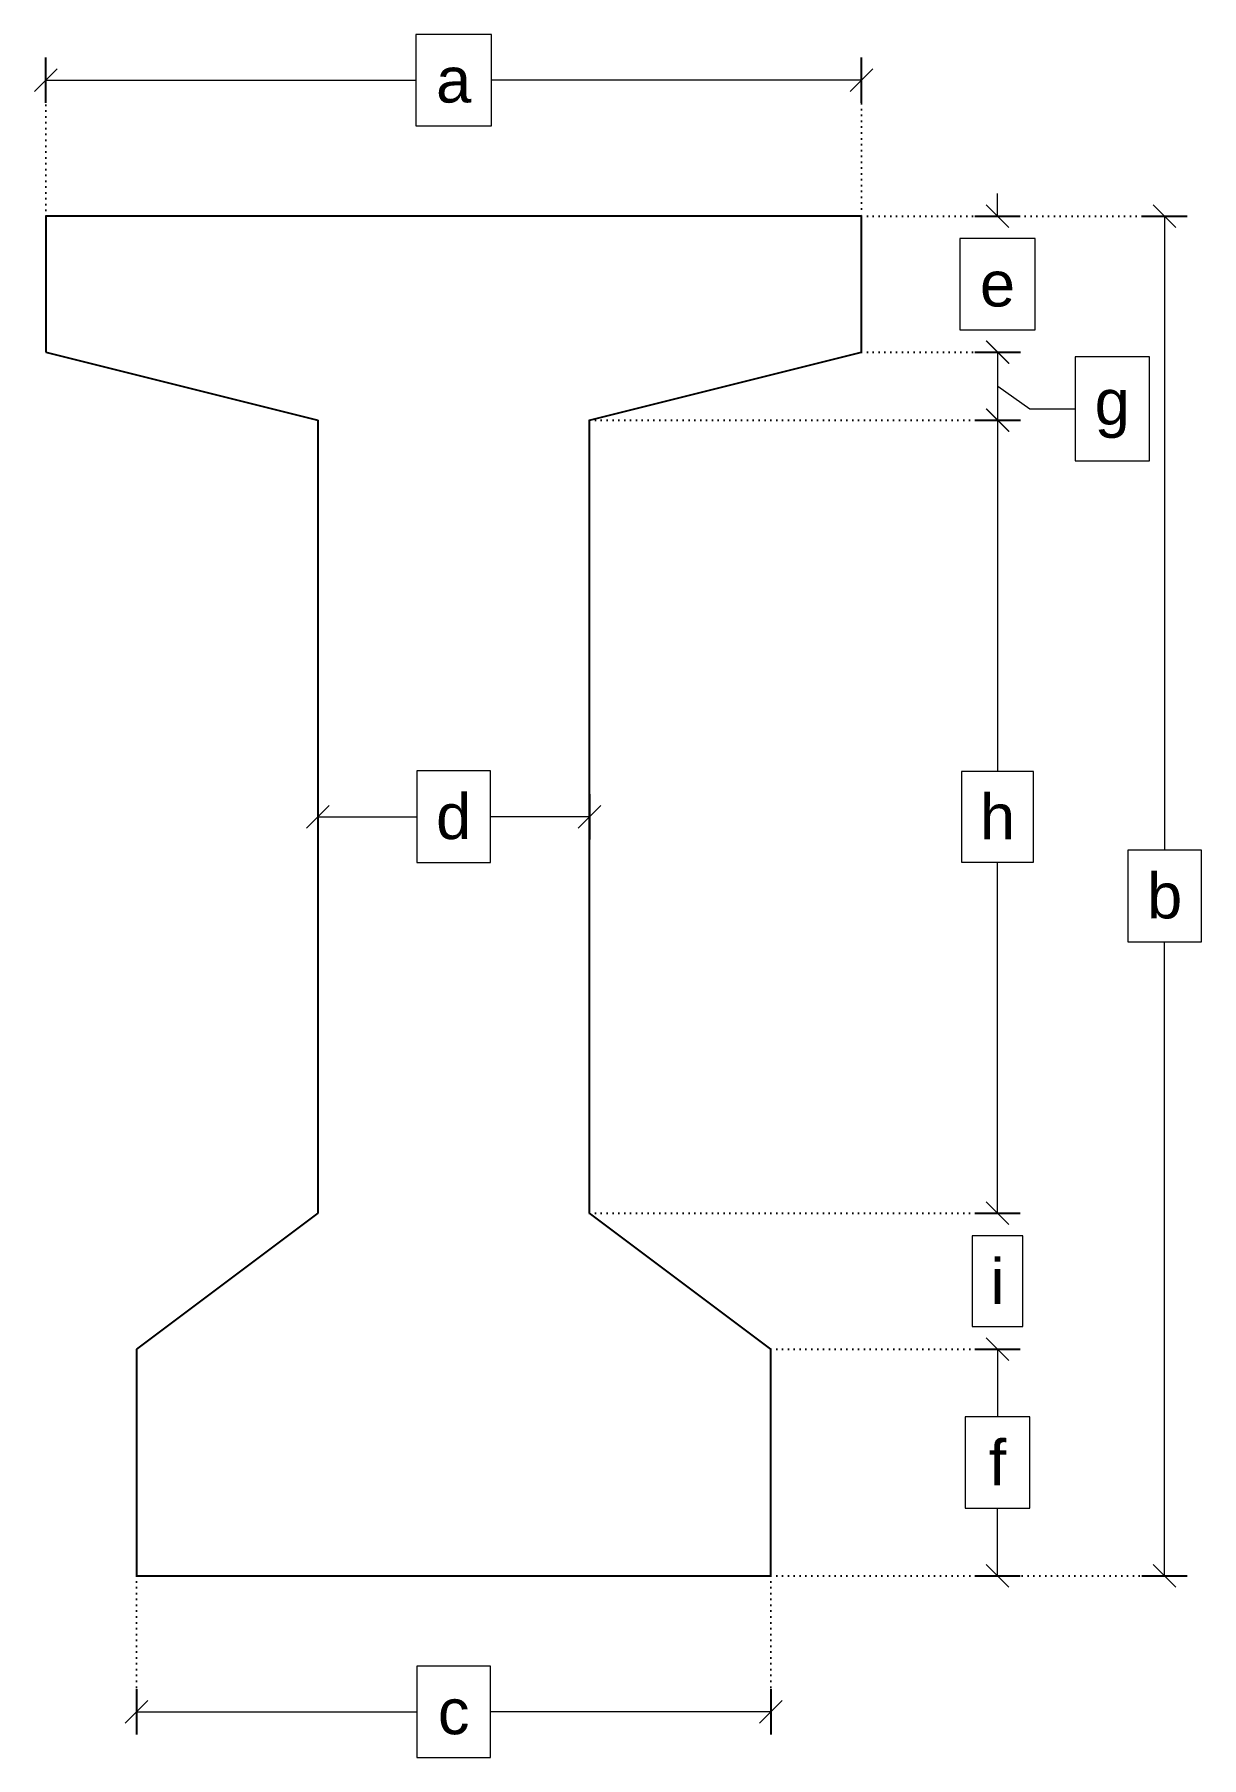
# Model space of a CAD drawing. Header units: millimetres. Extents: x -112 to 1175, y 6661 to 8562.
import ezdxf

# ---------------------------------------------------------------- set-up
doc = ezdxf.new("R2010")
doc.units = ezdxf.units.MM
doc.linetypes.add('DOT', pattern=[6.35, 0, -6.35])
for name, color, linetype in [('CO_DIM', 4, 'Continuous'), ('CO_DOTLINE', 8, 'Continuous'), ('M_GIRDER', 210, 'Continuous')]:
    doc.layers.add(name, color=color, linetype=linetype)
doc.styles.get("Standard").update_dxf_attribs({"font": 'arial.ttf'})
doc.dimstyles.new('1-25 frame', dxfattribs={"dimscale": 25, "dimtxt": 2, "dimasz": 1, "dimexe": 1, "dimexo": 1, "dimgap": -1, "dimtad": 0, "dimtih": 1, "dimtoh": 1, "dimdec": 0, "dimtxsty": 'Standard', "dimblk": 'OBLIQUE', "dimcen": 2.5, "dimclrd": 256, "dimadec": 0, "dimazin": 0, "dimtfac": 1, "dimtdec": 0, "dimtmove": 0, "dimatfit": 3, "dimfxl": 1, "dimfxlon": 1, "dimlwd": 13, "dimarcsym": 0})

# ---------------------------------------------------------------- blocks, each defined once
blk = doc.blocks.new('_Oblique')
at = {"color": 0, "linetype": 'ByBlock', "lineweight": -2}
blk.add_line((-0.5, -0.5), (0.5, 0.5), dxfattribs=at)
blk = doc.blocks.new('*D2')
at = {"layer": 'CO_DIM', "lineweight": 13, "transparency": 16777216}
for p, q in [((390.8, 6761.9), (309.2, 6761.9)), ((309.2, 6761.9), (309.2, 6661)), ((390.8, 6661), (390.8, 6761.9)), ((0, 6711.4), (309.2, 6711.4)), ((700, 6711.4), (390.8, 6711.4)), ((309.2, 6661), (390.8, 6661))]:
    blk.add_line(p, q, dxfattribs=at)
at = {"layer": 'CO_DIM', "color": 0, "lineweight": -2, "transparency": 16777216}
for p, q in [((0, 6736.4), (0, 6686.4)), ((700, 6736.4), (700, 6686.4))]:
    blk.add_line(p, q, dxfattribs=at)
at = {"layer": 'Defpoints', "color": 0, "transparency": 16777216}
for p in [(0, 6861.4), (700, 6861.4), (700, 6711.4)]:
    blk.add_point(p, dxfattribs=at)
at = {"layer": 'CO_DIM', "lineweight": 13, "transparency": 16777216, "xscale": 25, "yscale": 25, "zscale": 25, "rotation": 180}
blk.add_blockref('_Oblique', (0, 6711.4), dxfattribs=at)
at = {"layer": 'CO_DIM', "lineweight": 13, "transparency": 16777216, "xscale": 25, "yscale": 25, "zscale": 25}
blk.add_blockref('_Oblique', (700, 6711.4), dxfattribs=at)
at = {"layer": 'CO_DIM', "color": 0, "transparency": 16777216, "insert": (350, 6711.4), "char_height": 50, "attachment_point": 5}
blk.add_mtext('c', dxfattribs=at)
blk = doc.blocks.new('*D3')
at = {"layer": 'CO_DIM', "color": 0, "lineweight": -2, "transparency": 16777216}
for p, q in [((925, 7111.4), (975, 7111.4)), ((925, 6861.4), (975, 6861.4))]:
    blk.add_line(p, q, dxfattribs=at)
at = {"layer": 'CO_DIM', "lineweight": 13, "transparency": 16777216}
for p, q in [((950, 7111.4), (950, 7036.9)), ((985.6, 7036.9), (914.4, 7036.9)), ((914.4, 7036.9), (914.4, 6936)), ((985.6, 6936), (985.6, 7036.9)), ((914.4, 6936), (985.6, 6936)), ((950, 6861.4), (950, 6936))]:
    blk.add_line(p, q, dxfattribs=at)
at = {"layer": 'Defpoints', "color": 0, "transparency": 16777216}
for p in [(700, 7111.4), (950, 7111.4), (700, 6861.4)]:
    blk.add_point(p, dxfattribs=at)
at = {"layer": 'CO_DIM', "lineweight": 13, "transparency": 16777216, "xscale": 25, "yscale": 25, "zscale": 25}
for p, rotation in [((950, 7111.4), 90), ((950, 6861.4), 270)]:
    blk.add_blockref('_Oblique', p, dxfattribs=dict(at, rotation=rotation))
at = {"layer": 'CO_DIM', "color": 0, "transparency": 16777216, "insert": (950, 6986.4), "char_height": 50, "attachment_point": 5}
blk.add_mtext('f', dxfattribs=at)
blk = doc.blocks.new('*D4')
at = {"layer": 'CO_DIM', "lineweight": 13, "transparency": 16777216}
for p, q in [((950, 7261.4), (950, 7286.4)), ((950, 7261.4), (950, 7286.4)), ((978.1, 7236.4), (921.9, 7236.4)), ((921.9, 7236.4), (921.9, 7136.4)), ((978.1, 7136.4), (978.1, 7236.4)), ((921.9, 7136.4), (978.1, 7136.4)), ((950, 7111.4), (950, 7086.4)), ((950, 7111.4), (950, 7086.4))]:
    blk.add_line(p, q, dxfattribs=at)
at = {"layer": 'CO_DIM', "color": 0, "lineweight": -2, "transparency": 16777216}
for p, q in [((925, 7261.4), (975, 7261.4)), ((925, 7111.4), (975, 7111.4))]:
    blk.add_line(p, q, dxfattribs=at)
at = {"layer": 'Defpoints', "color": 0, "transparency": 16777216}
for p in [(700, 7261.4), (950, 7261.4), (700, 7111.4)]:
    blk.add_point(p, dxfattribs=at)
at = {"layer": 'CO_DIM', "lineweight": 13, "transparency": 16777216, "xscale": 25, "yscale": 25, "zscale": 25}
for p, rotation in [((950, 7261.4), 270), ((950, 7111.4), 90)]:
    blk.add_blockref('_Oblique', p, dxfattribs=dict(at, rotation=rotation))
at = {"layer": 'CO_DIM', "color": 0, "transparency": 16777216, "insert": (950, 7186.4), "char_height": 50, "attachment_point": 5}
blk.add_mtext('i', dxfattribs=at)
blk = doc.blocks.new('*D5')
at = {"layer": 'CO_DIM', "color": 0, "lineweight": -2, "transparency": 16777216}
for p, q in [((925, 8136.4), (975, 8136.4)), ((925, 7261.4), (975, 7261.4))]:
    blk.add_line(p, q, dxfattribs=at)
at = {"layer": 'CO_DIM', "lineweight": 13, "transparency": 16777216}
for p, q in [((950, 8136.4), (950, 7748.9)), ((989.8, 7748.9), (910.2, 7748.9)), ((910.2, 7748.9), (910.2, 7648.9)), ((989.8, 7648.9), (989.8, 7748.9)), ((910.2, 7648.9), (989.8, 7648.9)), ((950, 7261.4), (950, 7648.9))]:
    blk.add_line(p, q, dxfattribs=at)
at = {"layer": 'Defpoints', "color": 0, "transparency": 16777216}
for p in [(500, 8136.4), (950, 8136.4), (500, 7261.4)]:
    blk.add_point(p, dxfattribs=at)
at = {"layer": 'CO_DIM', "lineweight": 13, "transparency": 16777216, "xscale": 25, "yscale": 25, "zscale": 25}
for p, rotation in [((950, 8136.4), 90), ((950, 7261.4), 270)]:
    blk.add_blockref('_Oblique', p, dxfattribs=dict(at, rotation=rotation))
at = {"layer": 'CO_DIM', "color": 0, "transparency": 16777216, "insert": (950, 7698.9), "char_height": 50, "attachment_point": 5}
blk.add_mtext('h', dxfattribs=at)
blk = doc.blocks.new('*D6')
at = {"layer": 'CO_DIM', "color": 0, "lineweight": -2, "transparency": 16777216}
for p, q in [((925.3, 8211.4), (975.3, 8211.4)), ((925.3, 8136.4), (975.3, 8136.4))]:
    blk.add_line(p, q, dxfattribs=at)
at = {"layer": 'CO_DIM', "lineweight": 13, "transparency": 16777216}
for p, q in [((950.3, 8136.4), (950.3, 8211.4)), ((1117.6, 8206.2), (1035.7, 8206.2)), ((1035.7, 8206.2), (1035.7, 8091.5)), ((1117.6, 8091.5), (1117.6, 8206.2)), ((950.3, 8173.9), (985.7, 8148.8)), ((985.7, 8148.8), (1035.7, 8148.8)), ((1035.7, 8091.5), (1117.6, 8091.5))]:
    blk.add_line(p, q, dxfattribs=at)
at = {"layer": 'Defpoints', "color": 0, "transparency": 16777216}
for p in [(800, 8211.4), (950.3, 8211.4), (800, 8136.4)]:
    blk.add_point(p, dxfattribs=at)
at = {"layer": 'CO_DIM', "lineweight": 13, "transparency": 16777216, "xscale": 25, "yscale": 25, "zscale": 25}
for p, rotation in [((950.3, 8211.4), 90), ((950.3, 8136.4), 270)]:
    blk.add_blockref('_Oblique', p, dxfattribs=dict(at, rotation=rotation))
at = {"layer": 'CO_DIM', "color": 0, "transparency": 16777216, "insert": (1076.6, 8148.8), "char_height": 50, "attachment_point": 5}
blk.add_mtext('g', dxfattribs=at)
blk = doc.blocks.new('*D7')
at = {"layer": 'CO_DIM', "lineweight": 13, "transparency": 16777216}
for p, q in [((950, 8361.4), (950, 8386.4)), ((950, 8361.4), (950, 8386.4)), ((991.7, 8336.9), (908.3, 8336.9)), ((908.3, 8336.9), (908.3, 8236)), ((991.7, 8236), (991.7, 8336.9)), ((908.3, 8236), (991.7, 8236)), ((950, 8211.4), (950, 8186.4)), ((950, 8211.4), (950, 8186.4))]:
    blk.add_line(p, q, dxfattribs=at)
at = {"layer": 'CO_DIM', "color": 0, "lineweight": -2, "transparency": 16777216}
for p, q in [((925, 8361.4), (975, 8361.4)), ((925, 8211.4), (975, 8211.4))]:
    blk.add_line(p, q, dxfattribs=at)
at = {"layer": 'Defpoints', "color": 0, "transparency": 16777216}
for p in [(800, 8361.4), (950, 8361.4), (800, 8211.4)]:
    blk.add_point(p, dxfattribs=at)
at = {"layer": 'CO_DIM', "lineweight": 13, "transparency": 16777216, "xscale": 25, "yscale": 25, "zscale": 25}
for p, rotation in [((950, 8361.4), 270), ((950, 8211.4), 90)]:
    blk.add_blockref('_Oblique', p, dxfattribs=dict(at, rotation=rotation))
at = {"layer": 'CO_DIM', "color": 0, "transparency": 16777216, "insert": (950, 8286.4), "char_height": 50, "attachment_point": 5}
blk.add_mtext('e', dxfattribs=at)
blk = doc.blocks.new('*D8')
at = {"layer": 'CO_DIM', "color": 0, "lineweight": -2, "transparency": 16777216}
for p, q in [((1109.4, 8361.4), (1159.4, 8361.4)), ((1109.4, 6861.4), (1159.4, 6861.4))]:
    blk.add_line(p, q, dxfattribs=at)
at = {"layer": 'CO_DIM', "lineweight": 13, "transparency": 16777216}
for p, q in [((1134.4, 8361.4), (1134.4, 7661.9)), ((1175.1, 7661.9), (1093.7, 7661.9)), ((1093.7, 7661.9), (1093.7, 7561)), ((1175.1, 7561), (1175.1, 7661.9)), ((1093.7, 7561), (1175.1, 7561)), ((1134.4, 6861.4), (1134.4, 7561))]:
    blk.add_line(p, q, dxfattribs=at)
at = {"layer": 'Defpoints', "color": 0, "transparency": 16777216}
for p in [(700, 8361.4), (1134.4, 8361.4), (700, 6861.4)]:
    blk.add_point(p, dxfattribs=at)
at = {"layer": 'CO_DIM', "lineweight": 13, "transparency": 16777216, "xscale": 25, "yscale": 25, "zscale": 25}
for p, rotation in [((1134.4, 8361.4), 90), ((1134.4, 6861.4), 270)]:
    blk.add_blockref('_Oblique', p, dxfattribs=dict(at, rotation=rotation))
at = {"layer": 'CO_DIM', "color": 0, "transparency": 16777216, "insert": (1134.4, 7611.4), "char_height": 50, "attachment_point": 5}
blk.add_mtext('b', dxfattribs=at)
blk = doc.blocks.new('*D9')
at = {"layer": 'CO_DIM', "lineweight": 13, "transparency": 16777216}
for p, q in [((391.7, 8561.9), (308.3, 8561.9)), ((308.3, 8561.9), (308.3, 8461)), ((391.7, 8461), (391.7, 8561.9)), ((-100, 8511.4), (308.3, 8511.4)), ((800, 8511.4), (391.7, 8511.4)), ((308.3, 8461), (391.7, 8461))]:
    blk.add_line(p, q, dxfattribs=at)
at = {"layer": 'CO_DIM', "color": 0, "lineweight": -2, "transparency": 16777216}
for p, q in [((-100, 8486.4), (-100, 8536.4)), ((800, 8486.4), (800, 8536.4))]:
    blk.add_line(p, q, dxfattribs=at)
at = {"layer": 'Defpoints', "color": 0, "transparency": 16777216}
for p in [(-100, 8511.4), (-100, 8361.4), (800, 8361.4)]:
    blk.add_point(p, dxfattribs=at)
at = {"layer": 'CO_DIM', "lineweight": 13, "transparency": 16777216, "xscale": 25, "yscale": 25, "zscale": 25, "rotation": 180}
blk.add_blockref('_Oblique', (-100, 8511.4), dxfattribs=at)
at = {"layer": 'CO_DIM', "lineweight": 13, "transparency": 16777216, "xscale": 25, "yscale": 25, "zscale": 25}
blk.add_blockref('_Oblique', (800, 8511.4), dxfattribs=at)
at = {"layer": 'CO_DIM', "color": 0, "transparency": 16777216, "insert": (350, 8511.4), "char_height": 50, "attachment_point": 5}
blk.add_mtext('a', dxfattribs=at)
blk = doc.blocks.new('*D10')
at = {"layer": 'CO_DIM', "lineweight": 13, "transparency": 16777216}
for p, q in [((390.7, 7749.4), (309.3, 7749.4)), ((309.3, 7749.4), (309.3, 7648.5)), ((390.7, 7648.5), (390.7, 7749.4)), ((200, 7698.9), (309.3, 7698.9)), ((500, 7698.9), (390.7, 7698.9)), ((309.3, 7648.5), (390.7, 7648.5))]:
    blk.add_line(p, q, dxfattribs=at)
at = {"layer": 'CO_DIM', "color": 0, "lineweight": -2, "transparency": 16777216}
for p, q in [((200, 7723.9), (200, 7673.9)), ((500, 7723.9), (500, 7673.9))]:
    blk.add_line(p, q, dxfattribs=at)
at = {"layer": 'Defpoints', "color": 0, "transparency": 16777216}
for p in [(200, 8136.4), (500, 8136.4), (200, 7698.9)]:
    blk.add_point(p, dxfattribs=at)
at = {"layer": 'CO_DIM', "lineweight": 13, "transparency": 16777216, "xscale": 25, "yscale": 25, "zscale": 25, "rotation": 180}
blk.add_blockref('_Oblique', (200, 7698.9), dxfattribs=at)
at = {"layer": 'CO_DIM', "lineweight": 13, "transparency": 16777216, "xscale": 25, "yscale": 25, "zscale": 25}
blk.add_blockref('_Oblique', (500, 7698.9), dxfattribs=at)
at = {"layer": 'CO_DIM', "color": 0, "transparency": 16777216, "insert": (350, 7698.9), "char_height": 50, "attachment_point": 5}
blk.add_mtext('d', dxfattribs=at)

msp = doc.modelspace()

# ---------------------------------------------------------------- linework, layer by layer
at = {"layer": 'CO_DOTLINE', "linetype": 'DOT'}
for p, q in [((-100, 8361.4), (-100, 8511.4)), ((800, 8511.4), (800, 8361.4)), ((800, 8361.4), (1134.4, 8361.4)), ((800, 8211.4), (950, 8211.4)), ((500, 8136.4), (950, 8136.4)), ((500, 7261.4), (950, 7261.4)), ((700, 7111.4), (950, 7111.4)), ((0, 6861.4), (0, 6711.4)), ((700, 6861.4), (700, 6711.4)), ((700, 6861.4), (1134.4, 6861.4))]:
    msp.add_line(p, q, dxfattribs=at)
at = {"layer": 'M_GIRDER', "linetype": 'Continuous'}
for p, q in [((800, 8361.4), (-100, 8361.4)), ((-100, 8361.4), (-100, 8211.4)), ((800, 8211.4), (800, 8361.4)), ((-100, 8211.4), (200, 8136.4)), ((500, 8136.4), (800, 8211.4)), ((200, 8136.4), (200, 7261.4)), ((500, 7261.4), (500, 8136.4)), ((200, 7261.4), (0, 7111.4)), ((700, 7111.4), (500, 7261.4)), ((0, 7111.4), (0, 6861.4)), ((700, 6861.4), (700, 7111.4)), ((0, 6861.4), (700, 6861.4)), ((0, 6861.4), (0, 6861.4))]:
    msp.add_line(p, q, dxfattribs=at)

# ---------------------------------------------------------------- dimensions: what is measured, and where the dimension line sits
at = {"layer": 'CO_DIM'}
for p1, p2, distance, text, picture, middle in [((800, 8361.4), (-100, 8361.4), -150, 'a', '*D9', (350, 8511.4)), ((800, 8211.4), (800, 8361.4), -150, 'e', '*D7', (950, 8286.4)), ((700, 6861.4), (700, 8361.4), -434.4, 'b', '*D8', (1134.4, 7611.4)), ((500, 8136.4), (200, 8136.4), 437.5, 'd', '*D10', (350, 7698.9)), ((500, 7261.4), (500, 8136.4), -450, 'h', '*D5', (950, 7698.9)), ((700, 7111.4), (700, 7261.4), -250, 'i', '*D4', (950, 7186.4)), ((700, 6861.4), (700, 7111.4), -250, 'f', '*D3', (950, 6986.4)), ((0, 6861.4), (700, 6861.4), -150, 'c', '*D2', (350, 6711.4))]:
    dim = msp.add_aligned_dim(p1=p1, p2=p2, distance=distance, text=text, dimstyle='1-25 frame', dxfattribs=at)
    dim.commit()
    dim.dimension.update_dxf_attribs({"geometry": picture, "text_midpoint": middle})
dim = msp.add_linear_dim(base=(950.3, 8211.4), p1=(800, 8136.4), p2=(800, 8211.4), angle=90, text='g', dimstyle='1-25 frame', override={"dimtmove": 1}, dxfattribs=at)
dim.commit()
dim.dimension.update_dxf_attribs({"geometry": '*D6', "text_midpoint": (1060.7, 8148.8), "dimtype": 161})

doc.saveas('drawing.dxf')
